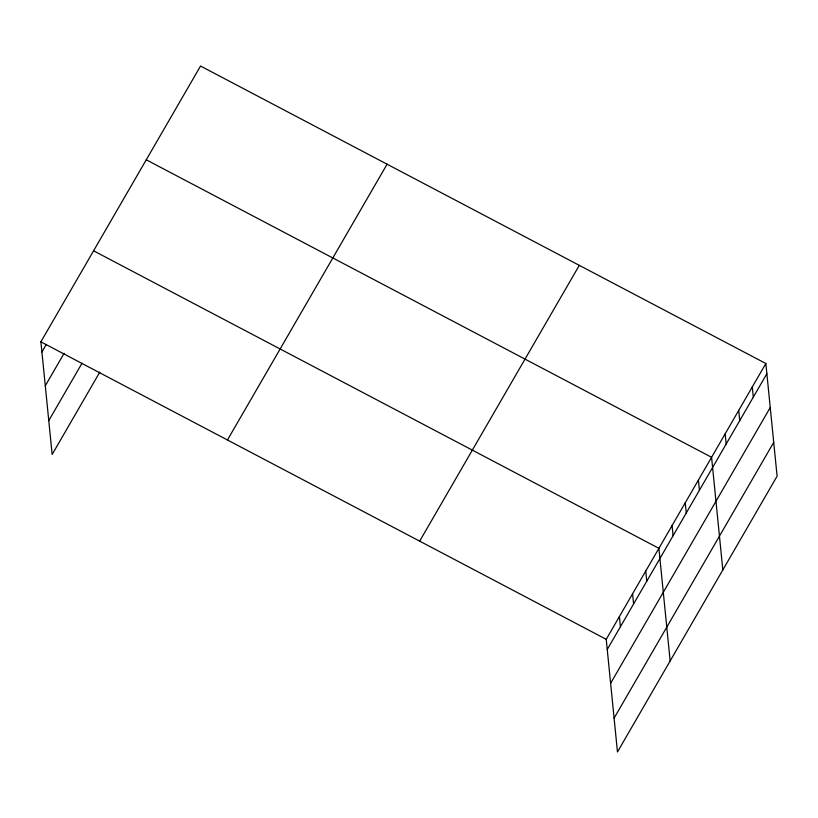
<?xml version="1.0" encoding="UTF-8"?>
<svg xmlns="http://www.w3.org/2000/svg" width="818" height="818" viewBox="0 0 818 818"><rect width="100%" height="100%" fill="white"/><g stroke="black" fill="none" stroke-linecap="round" stroke-linejoin="round"><path stroke-width="1.23" d="M99.806 372.129L52.148 454.481L40.9 341.822L200.533 66.033L765.852 363.519L777.1 476.178L617.467 751.967L606.23 639.318L765.852 363.519M41.912 351.996L46.309 344.409M45.287 385.81L64.101 353.304M48.773 420.656L82.004 363.233M227.455 439.992L387.088 164.203M419.665 541.138L579.297 265.349M607.242 649.492L766.875 373.703M610.617 683.306L770.249 407.517M614.093 718.153L773.726 442.364M146.258 159.796L711.578 457.293L722.826 569.952M93.579 250.809L658.899 548.305L670.146 660.964M40.9 341.822L606.23 639.318M752.284 386.965L753.306 397.139M738.715 410.411L739.738 420.585M725.147 433.847L726.169 444.031M698.408 480.043L699.431 490.217M685.239 502.794L686.261 512.978M672.069 525.555L673.091 535.729M645.729 571.056L646.752 581.23M632.57 593.807L633.582 603.981M619.4 616.557L620.412 626.741"/></g></svg>
